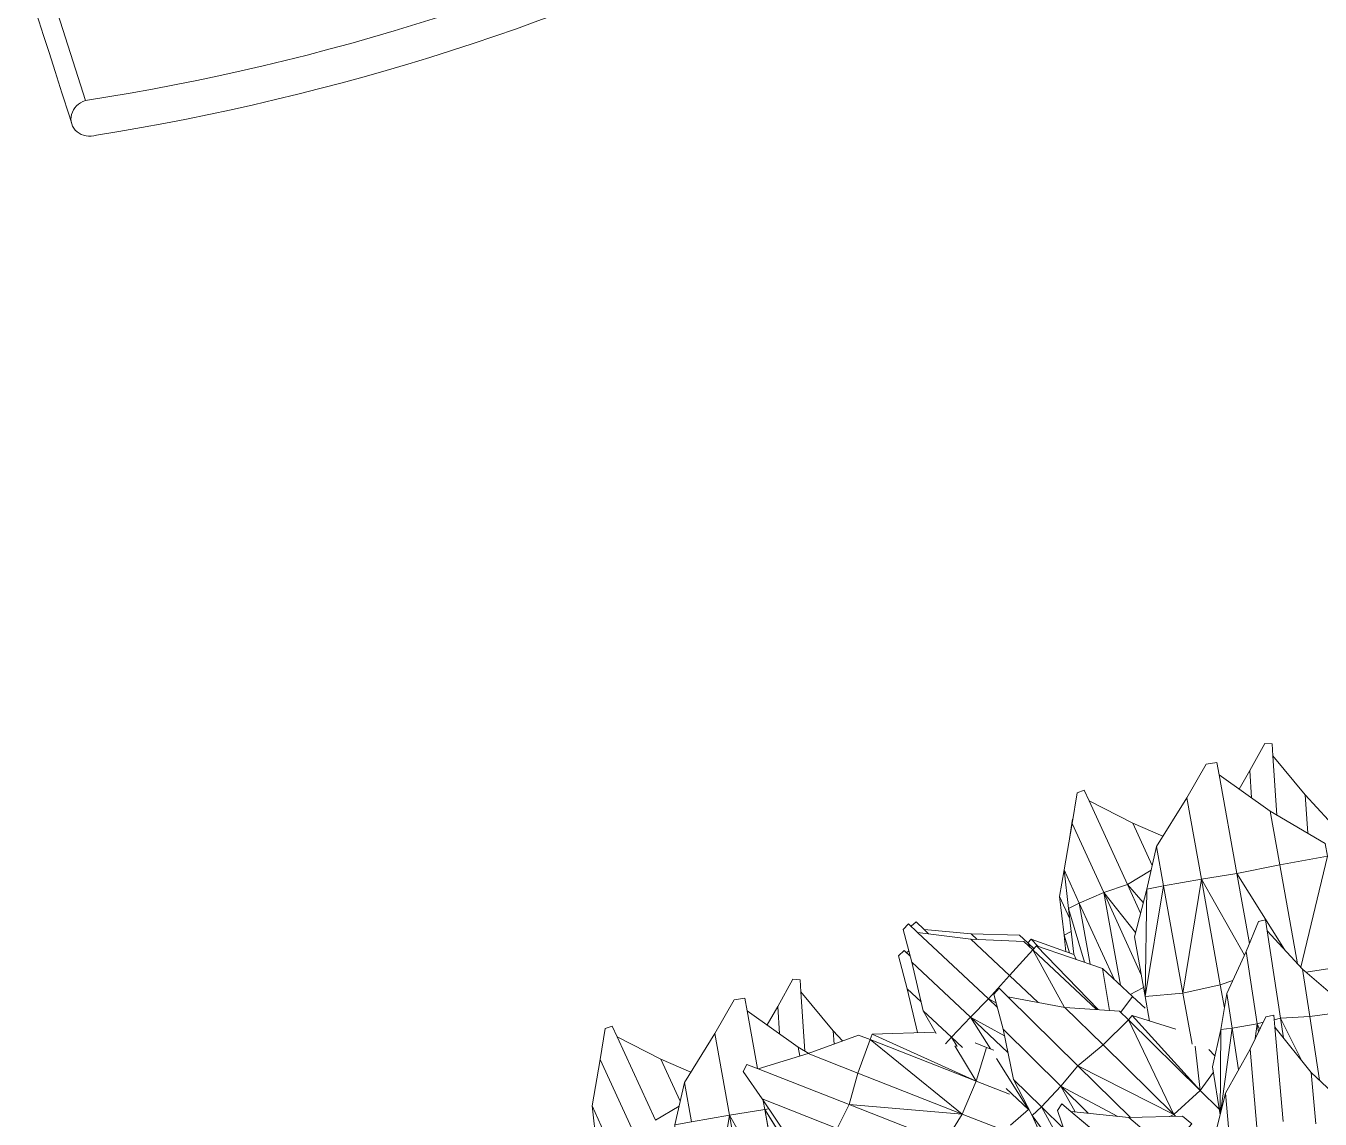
# Model space of a CAD drawing. Header units: inches. Extents: x 1 to 4284, y -575 to 745.
# Drawn here: x 2959.65 to 2992.27, y 336.78 to 364.33 of the extents above; entities that cross this region are included whole.
import ezdxf

# ---------------------------------------------------------------- set-up
doc = ezdxf.new("R2010")
doc.units = ezdxf.units.IN
doc.header["$MEASUREMENT"] = 0
doc.layers.add('I-FURN-PNLS', color=30, linetype='Continuous', lineweight=9)
doc.layers.add('Plant-hosta', color=7, linetype='Continuous', lineweight=9)

# ---------------------------------------------------------------- blocks, each defined once
blk = doc.blocks.new('Benching - 6_-0_ bench-2089822-New Construction - Tel_Data_Elec Plan')
at = {"layer": 'I-FURN-PNLS'}
blk.add_line((46.741, 50.89), (46.741, 54.751), dxfattribs=at)
at = {"layer": 'I-FURN-PNLS', "flags": 128}
blk.add_lwpolyline([(47.248, 51.396), (47.248, 51.426), (47.248, 51.517), (47.248, 51.668), (47.248, 51.88), (47.248, 52.152), (47.248, 52.483), (47.248, 52.872), (47.248, 53.32), (47.248, 53.826), (47.248, 54.389), (47.248, 55.007), (47.248, 55.208)], dxfattribs=at)
at = {"layer": 'I-FURN-PNLS'}
for centre, major_axis, start_param, end_param in [((37.705, 7.694), (54.092, 0), 1.402966, 1.74368), ((37.705, 7.694), (53.092, 0), 1.399774, 1.74371), ((46.741, 55.208), (-0.507, 0), 1.570796, 4.712389)]:
    blk.add_ellipse(centre, major_axis=major_axis, ratio=0.899459, start_param=start_param, end_param=end_param, dxfattribs=at)
blk = doc.blocks.new('Untitled_dwg-V13-New Construction - Tel_Data_Elec Plan')
at = {"layer": 'Plant-hosta'}
for p, q in [((1.503, 14.069), (1.549, 14.375)), ((1.549, 14.375), (1.75, 14.363)), ((1.75, 14.363), (2.027, 13.779)), ((1.503, 14.069), (0.539, 13.167)), ((0.539, 13.167), (1.503, 14.069)), ((1.344, 13.018), (1.503, 14.069)), ((-0.502, 12.303), (0.539, 13.167)), ((0.389, 12.176), (0.539, 13.167)), ((-0.502, 12.303), (-0.549, 11.992)), ((-5.189, 11.83), (-5.352, 11.749)), ((-5.25, 11.488), (-5.352, 11.749)), ((-5.189, 11.83), (-4.728, 11.512)), ((-4.584, 11.877), (-4.838, 11.233)), ((-4.584, 11.877), (-4.345, 11.933)), ((-4.345, 11.933), (-4.254, 11.627)), ((-1.68, 10.437), (-0.688, 12.014)), ((-0.824, 10.676), (-0.688, 12.014)), ((-0.724, 10.835), (-0.549, 11.992)), ((-0.724, 10.835), (-0.549, 11.992)), ((-0.549, 11.992), (-0.688, 12.014)), ((-0.549, 11.992), (-0.688, 12.014)), ((-0.439, 11.289), (-0.549, 11.992)), ((0.047, 11.892), (-0.549, 11.992)), ((-0.439, 11.289), (-0.549, 11.992)), ((3.83, 11.472), (3.95, 11.75)), ((3.95, 11.75), (4.127, 11.678)), ((-5.25, 11.488), (-5.596, 10.349)), ((-5.596, 10.349), (-5.25, 11.488)), ((-4.997, 10.843), (-5.25, 11.488)), ((-4.254, 11.627), (-3.005, 10.782)), ((-4.159, 11.31), (-4.254, 11.627)), ((-3.005, 10.782), (-4.254, 11.627)), ((3.13, 11.059), (3.83, 11.472)), ((3.37, 10.414), (3.83, 11.472)), ((4.226, 11.024), (4.127, 11.678)), ((-4.942, 10.973), (-5.381, 9.922)), ((-4.942, 10.973), (-5.381, 9.922)), ((-2.063, 10.262), (-3.005, 10.782)), ((-2.87, 10.33), (-3.005, 10.782)), ((5.664, 10.566), (6.348, 10.892)), ((6.348, 10.892), (6.496, 10.786)), ((6.353, 10.545), (6.496, 10.786)), ((-1.892, 10.495), (-2.093, 10.484)), ((-2.051, 10.175), (-2.093, 10.484)), ((-1.892, 10.495), (-1.349, 9.82)), ((-1.706, 10.264), (-1.68, 10.437)), ((-1.347, 9.829), (-1.68, 10.437)), ((5.664, 10.566), (4.633, 10.088)), ((5.664, 10.566), (4.633, 10.088)), ((5.664, 10.566), (5.06, 9.546)), ((5.06, 9.546), (5.664, 10.566)), ((6.026, 9.991), (6.353, 10.545)), ((6.353, 10.545), (6.404, 10.171)), ((-5.596, 10.349), (-5.791, 9.821)), ((-5.596, 10.349), (-5.791, 9.821)), ((-5.596, 10.349), (-5.425, 9.911)), ((-5.425, 9.911), (-5.596, 10.349)), ((-2.051, 10.175), (-2.175, 9.921)), ((-2.175, 9.921), (-2.051, 10.175)), ((-2.002, 9.826), (-2.051, 10.175)), ((-8.511, 9.569), (-8.368, 9.539)), ((-8.511, 9.569), (-8.368, 9.539)), ((-7.968, 9.319), (-8.368, 9.539)), ((-8.368, 9.539), (-8.157, 9.315)), ((-7.735, 8.788), (-7.699, 8.823)), ((-7.735, 8.788), (-7.699, 8.823)), ((-7.574, 8.699), (-7.692, 8.823)), ((-7.574, 8.699), (-7.692, 8.823)), ((-7.138, 8.476), (-7.69, 8.823)), ((-7.69, 8.823), (-7.138, 8.476)), ((-7.152, 8.795), (-7.198, 8.832)), ((-7.152, 8.795), (-7.198, 8.832)), ((6.842, 8.832), (7.916, 9.096)), ((6.842, 8.832), (7.916, 9.096)), ((6.983, 8.196), (8.051, 9.098)), ((8.051, 9.098), (6.983, 8.196)), ((7.151, 8.237), (8.187, 9.029)), ((7.732, 8.38), (8.187, 9.029)), ((7.732, 8.38), (8.187, 9.029)), ((8.187, 9.029), (8.134, 9.1)), ((8.282, 9.102), (8.187, 9.029)), ((8.282, 9.102), (8.187, 9.029)), ((8.586, 8.49), (8.187, 9.029)), ((8.187, 9.029), (8.586, 8.49)), ((9.116, 8.607), (9.786, 9.119)), ((9.682, 9.127), (9.786, 9.119)), ((9.913, 9.117), (9.786, 9.119)), ((9.786, 9.119), (9.913, 9.117)), ((6.723, 1.536), (7.038, 1.506)), ((6.723, 1.536), (7.038, 1.506)), ((-12.059, 0.675), (-12.218, 0.632)), ((-13.234, -0.001), (-12.218, 0.632)), ((-13.234, -0.001), (-12.218, 0.632)), ((-12.218, 0.632), (-12.05, 0.624)), ((0.488, 0.178), (0.535, 0.288)), ((0.535, 0.288), (0.488, 0.178)), ((0.921, -0.026), (1.055, 0.01)), ((0.921, -0.026), (1.055, 0.01)), ((-13.234, -0.001), (-12.216, -0.047)), ((-12.216, -0.047), (-13.234, -0.001)), ((0.836, -0.382), (0.87, -0.578)), ((0.87, -0.578), (0.836, -0.382)), ((1.167, -0.942), (1.119, -0.955)), ((1.174, -0.986), (1.027, -1.093)), ((1.027, -1.093), (1.174, -0.986)), ((-0.565, -1.361), (-0.597, -1.431)), ((-0.597, -1.431), (-0.565, -1.361)), ((1.04, -1.624), (1.028, -1.581)), ((1.028, -1.581), (1.04, -1.624)), ((11.257, -5.082), (11.118, -4.807)), ((11.257, -5.082), (11.118, -4.807)), ((-3.408, -5.968), (-3.426, -5.728)), ((-3.229, -5.658), (-3.408, -5.968)), ((-3.569, -6.017), (-3.633, -6.427)), ((-3.633, -6.427), (-3.569, -6.017)), ((-3.407, -6.059), (-3.408, -5.968)), ((-3.407, -6.059), (-3.408, -5.968)), ((-5.562, -11.639), (-5.693, -10.512)), ((-5.562, -11.639), (-5.693, -10.512)), ((-5.345, -11.209), (-5.562, -11.639)), ((-1.386, -11.558), (-1.485, -11.15)), ((-1.386, -11.558), (-1.485, -11.15)), ((-1.414, -11.09), (-1.386, -11.558)), ((-5.483, -12.491), (-5.562, -11.639)), ((-1.386, -11.558), (-1.162, -12.514)), ((-1.186, -11.584), (-1.386, -11.558)), ((-1.112, -11.891), (-1.162, -12.514)), ((-5.307, -12.574), (-5.211, -12.385)), ((-5.483, -12.491), (-5.307, -12.574)), ((-5.269, -12.498), (-5.198, -12.526)), ((-5.269, -12.498), (-5.198, -12.526)), ((-0.824, -13.101), (-1.162, -12.514)), ((-0.824, -13.101), (-1.162, -12.514)), ((-0.184, -14.229), (-0.483, -13.698)), ((-0.483, -13.698), (-0.184, -14.229))]:
    blk.add_line(p, q, dxfattribs=at)
at = {"layer": 'Plant-hosta', "flags": 128}
for points in [[(2.027, 13.779), (1.75, 14.363), (1.549, 14.375), (1.503, 14.069), (1.344, 13.018)], [(0.389, 12.176), (0.539, 13.167), (-0.502, 12.303)], [(-0.502, 12.303), (-0.549, 11.992), (0.047, 11.892)], [(-4.997, 10.843), (-5.25, 11.488), (-5.352, 11.749), (-5.189, 11.83), (-4.728, 11.512)], [(-4.159, 11.31), (-4.254, 11.627), (-4.345, 11.933), (-4.584, 11.877), (-4.838, 11.233)], [(-1.68, 10.437), (-0.688, 12.014), (-0.824, 10.676)], [(4.226, 11.024), (4.127, 11.678), (3.95, 11.75), (3.83, 11.472)], [(3.13, 11.059), (3.83, 11.472), (3.37, 10.414)], [(-2.87, 10.33), (-3.005, 10.782), (-2.063, 10.262)], [(5.664, 10.566), (6.348, 10.892), (6.496, 10.786), (6.353, 10.545)], [(-1.349, 9.82), (-1.892, 10.495), (-2.093, 10.484), (-2.051, 10.175), (-2.002, 9.826)], [(-1.706, 10.264), (-1.68, 10.437), (-1.347, 9.829)], [(6.404, 10.171), (6.353, 10.545), (6.026, 9.991)], [(-8.157, 9.315), (-8.368, 9.539), (-7.968, 9.319)], [(7.151, 8.237), (8.187, 9.029), (8.134, 9.1)], [(9.116, 8.607), (9.786, 9.119), (9.682, 9.127)], [(-12.05, 0.624), (-12.218, 0.632), (-12.059, 0.675)], [(-3.229, -5.658), (-3.408, -5.968), (-3.426, -5.728)], [(-5.345, -11.209), (-5.562, -11.639), (-5.483, -12.491), (-5.307, -12.574), (-5.211, -12.385)], [(-1.414, -11.09), (-1.386, -11.558), (-1.186, -11.584)], [(-1.112, -11.891), (-1.162, -12.514), (-1.386, -11.558)]]:
    blk.add_lwpolyline(points, dxfattribs=at)
blk = doc.blocks.new('Untitled_dwg-V37-New Construction - Tel_Data_Elec Plan')
at = {"layer": 'Plant-hosta'}
for p, q in [((2.95, -5.591), (2.614, -4.337)), ((2.614, -4.337), (2.95, -5.591)), ((2.95, -5.591), (3.557, -4.378)), ((2.95, -5.591), (3.557, -4.378)), ((-1.885, -4.67), (-3.08, -6.738)), ((1.698, -6.666), (1.187, -4.761)), ((1.857, -4.672), (2.475, -6.979)), ((-3.475, -5.065), (-4.033, -6.975)), ((-1.113, -4.969), (-1.762, -6.093)), ((0.737, -5.838), (0.189, -5.025)), ((0.737, -5.838), (0.491, -4.921)), ((-3.458, -5.302), (-3.738, -7.099)), ((-3.738, -7.099), (-3.458, -5.302)), ((-0.475, -5.664), (-0.323, -5.4)), ((0.161, -6.121), (0.45, -5.513)), ((0.422, -5.372), (0.662, -6.576)), ((0.662, -6.576), (0.422, -5.372)), ((0.429, -5.381), (1.175, -7.387)), ((0.448, -5.41), (1.454, -7.319)), ((1.454, -7.319), (0.448, -5.41)), ((3.079, -5.332), (3.396, -6.924)), ((-0.672, -5.778), (-2.52, -7.758)), ((-0.475, -5.664), (-1.762, -6.093)), ((-0.672, -5.778), (-1.746, -8.036)), ((-0.672, -5.778), (-0.927, -8.41)), ((-0.672, -5.778), (-0.927, -8.41)), ((-0.672, -5.778), (-0.781, -5.766)), ((-0.645, -5.721), (-0.672, -5.778)), ((0.161, -6.121), (-0.672, -5.778)), ((1.698, -6.666), (0.737, -5.838)), ((1.698, -6.666), (0.737, -5.838)), ((2.475, -6.979), (2.95, -5.591)), ((2.95, -5.591), (2.475, -6.979)), ((-3.967, -6.108), (-5.673, -7.612)), ((-4.033, -6.975), (-3.952, -5.911)), ((-3.391, -6.876), (-3.408, -5.968)), ((-3.08, -6.738), (-1.762, -6.093)), ((-1.762, -6.093), (-3.08, -6.738)), ((-1.722, -6.08), (-2.52, -7.758)), ((0.161, -6.121), (-0.927, -8.41)), ((0.161, -6.121), (-0.806, -8.482)), ((0.161, -6.121), (0.634, -6.438)), ((0.161, -6.121), (0.425, -7.216)), ((0.634, -6.438), (0.161, -6.121)), ((2.817, -5.98), (2.688, -7.14)), ((-3.4, -6.388), (-3.738, -7.099)), ((-3.4, -6.388), (-3.738, -7.099)), ((-2.014, -6.216), (-3.101, -7.42)), ((-2.014, -6.216), (-3.101, -7.42)), ((1.247, -6.278), (1.454, -7.319)), ((1.454, -7.319), (1.247, -6.278)), ((-3.23, -6.999), (-3.08, -6.738)), ((-3.101, -7.42), (-2.685, -6.545)), ((-3.101, -7.42), (-2.685, -6.545)), ((-3.101, -7.42), (-2.979, -6.689)), ((-2.979, -6.689), (-3.101, -7.42)), ((1.175, -7.387), (0.662, -6.576)), ((1.175, -7.387), (0.662, -6.576)), ((0.812, -6.814), (0.717, -7.013)), ((0.717, -7.013), (0.812, -6.814)), ((1.698, -6.666), (2.352, -7.296)), ((2.589, -6.644), (2.688, -7.14)), ((4.188, -6.754), (3.396, -6.924)), ((4.188, -6.754), (3.396, -6.924)), ((-6.327, -7.097), (-8.27, -8.811)), ((-6.327, -7.097), (-8.27, -8.811)), ((-5.673, -7.612), (-6.327, -7.097)), ((-4.066, -7.147), (-4.629, -6.938)), ((-4.629, -6.938), (-4.066, -7.147)), ((-4.066, -7.147), (-4.415, -7.837)), ((-4.387, -8.629), (-4.066, -7.147)), ((-4.033, -6.975), (-4.161, -7.988)), ((-3.738, -7.099), (-4.161, -7.988)), ((-3.738, -7.099), (-4.033, -6.975)), ((-3.101, -7.42), (-3.738, -7.099)), ((-3.101, -7.42), (-3.738, -7.099)), ((-3.391, -6.876), (-3.23, -6.999)), ((2.087, -7.208), (1.916, -6.877)), ((2.087, -7.208), (2.046, -7.001)), ((2.101, -7.055), (2.087, -7.208)), ((2.475, -6.979), (2.553, -7.269)), ((2.688, -7.14), (2.523, -7.158)), ((2.688, -7.14), (2.523, -7.158)), ((2.688, -7.14), (3.396, -6.924)), ((2.688, -7.14), (3.122, -9.325)), ((3.632, -8.112), (3.396, -6.924)), ((3.632, -8.112), (4.243, -7.033)), ((-3.101, -7.42), (-3.979, -9.267)), ((-2.52, -7.758), (-3.101, -7.42)), ((0.591, -8.575), (0.367, -7.284)), ((1.454, -7.319), (1.175, -7.387)), ((1.626, -8.187), (1.175, -7.387)), ((2.087, -7.208), (1.454, -7.319)), ((1.626, -8.187), (1.454, -7.319)), ((2.242, -7.19), (2.087, -7.208)), ((2.445, -9.013), (2.087, -7.208)), ((2.352, -7.296), (2.553, -7.269)), ((-5.673, -7.612), (-8.27, -8.811)), ((-5.673, -7.612), (-7.796, -9.484)), ((-5.673, -7.612), (-7.212, -10.169)), ((-5.059, -8.271), (-5.673, -7.612)), ((-5.059, -8.271), (-4.383, -7.675)), ((-4.383, -7.675), (-5.059, -8.271)), ((-2.52, -7.758), (-3.583, -9.994)), ((-2.52, -7.758), (-1.746, -8.036)), ((0.112, -7.78), (-0.806, -8.482)), ((3.691, -8.008), (4.712, -7.801)), ((4.712, -7.801), (3.691, -8.008)), ((-3.979, -9.267), (-4.161, -7.988)), ((-3.979, -9.267), (-4.161, -7.988)), ((-1.746, -8.036), (-2.324, -9.251)), ((-1.746, -8.036), (-0.927, -8.41)), ((1.448, -7.871), (1.548, -8.451)), ((1.548, -8.451), (1.448, -7.871)), ((3.122, -9.325), (3.632, -8.112)), ((3.632, -8.112), (3.122, -9.325)), ((-10.285, -9.695), (-8.758, -8.349)), ((-10.285, -9.695), (-9.978, -8.473)), ((-10.285, -9.695), (-9.978, -8.473)), ((-8.27, -8.811), (-8.758, -8.349)), ((-5.059, -8.271), (-7.212, -10.169)), ((-5.059, -8.271), (-7.119, -10.275)), ((-5.059, -8.271), (-5.263, -9.291)), ((-5.263, -9.291), (-5.059, -8.271)), ((-5.059, -8.271), (-4.524, -8.98)), ((-5.059, -8.271), (-4.524, -8.98)), ((-1.063, -8.695), (-0.927, -8.41)), ((-1.063, -8.695), (-0.927, -8.41)), ((-0.927, -8.41), (-0.806, -8.482)), ((-0.927, -8.41), (-0.806, -8.482)), ((-0.331, -8.816), (-0.438, -8.2)), ((0.591, -8.575), (1.548, -8.451)), ((1.882, -8.445), (1.548, -8.451)), ((1.548, -8.451), (1.882, -8.445)), ((2.009, -11.109), (1.548, -8.451)), ((2.445, -9.013), (1.626, -8.187)), ((2.445, -9.013), (1.626, -8.187)), ((3.56, -8.282), (3.992, -10.773)), ((3.992, -10.773), (3.56, -8.282)), ((3.606, -8.174), (5.192, -10.57)), ((3.606, -8.174), (5.192, -10.57)), ((-4.647, -9.831), (-4.063, -8.676)), ((-4.647, -9.831), (-4.063, -8.676)), ((-1.063, -8.695), (-2.324, -9.251)), ((-1.292, -8.796), (-1.099, -9.851)), ((-1.044, -8.655), (-0.63, -8.923)), ((-0.63, -8.923), (-0.436, -8.54)), ((0.591, -8.575), (-0.331, -8.816)), ((2.009, -11.109), (0.591, -8.575)), ((0.591, -8.575), (1.059, -11.279)), ((1.059, -11.279), (0.591, -8.575)), ((3.371, -8.733), (2.898, -10.938)), ((-8.27, -8.811), (-10.118, -10.44)), ((-8.27, -8.811), (-7.796, -9.484)), ((-4.524, -8.98), (-4.755, -9.184)), ((-4.524, -8.98), (-4.755, -9.184)), ((-4.647, -9.831), (-4.448, -8.913)), ((-4.448, -8.913), (-4.647, -9.831)), ((-4.003, -9.102), (-4.647, -9.831)), ((-4.003, -9.102), (-4.647, -9.831)), ((-4.524, -8.98), (-4.379, -8.852)), ((-4.524, -8.98), (-4.379, -8.852)), ((-1.596, -8.93), (-2.586, -10.887)), ((-1.596, -8.93), (-2.586, -10.887)), ((-1.559, -8.914), (-2.466, -10.953)), ((-0.63, -8.923), (-1.099, -9.851)), ((-0.313, -9.041), (-0.667, -8.998)), ((-0.313, -9.041), (-0.667, -8.998)), ((-0.331, -8.816), (-0.069, -10.326)), ((-0.331, -8.816), (1.059, -11.279)), ((-0.331, -8.816), (0.634, -11.348)), ((1.059, -11.279), (-0.331, -8.816)), ((2.377, -8.945), (2.009, -11.109)), ((2.377, -8.945), (2.009, -11.109)), ((2.445, -9.013), (2.996, -9.621)), ((-5.267, -9.523), (-5.464, -9.42)), ((-5.464, -9.42), (-5.267, -9.523)), ((-5.098, -9.187), (-5.267, -9.523)), ((-5.267, -9.523), (-5.098, -9.187)), ((-5.211, -9.258), (-5.267, -9.523)), ((-5.267, -9.523), (-5.211, -9.258)), ((-3.891, -10.174), (-3.979, -9.267)), ((-3.583, -9.994), (-2.324, -9.251)), ((-2.324, -9.251), (-3.583, -9.994)), ((-2.331, -9.255), (-2.586, -10.887)), ((-2.586, -10.887), (-2.331, -9.255)), ((-0.418, -11.634), (-0.82, -9.3)), ((-0.418, -11.634), (-0.236, -9.368)), ((2.593, -9.176), (2.898, -10.938)), ((3.122, -9.325), (3.176, -9.6)), ((-10.285, -9.695), (-10.497, -10.507)), ((-7.796, -9.484), (-8.8, -10.369)), ((-7.796, -9.484), (-7.212, -10.169)), ((-7.212, -10.169), (-7.796, -9.484)), ((-5.267, -9.523), (-5.707, -10.393)), ((-5.601, -9.742), (-5.707, -10.393)), ((-4.647, -9.831), (-5.267, -9.523)), ((-4.647, -9.831), (-5.267, -9.523)), ((-2.912, -9.598), (-3.363, -10.489)), ((-2.912, -9.598), (-3.363, -10.489)), ((-0.919, -9.495), (-1.088, -11.597)), ((-0.919, -9.495), (-1.088, -11.597)), ((2.996, -9.621), (3.176, -9.6)), ((-5.623, -9.793), (-7.119, -10.275)), ((-4.647, -9.831), (-5.562, -11.639)), ((-4.06, -10.109), (-5.168, -12.299)), ((-4.06, -10.109), (-4.647, -9.831)), ((-3.924, -9.839), (-4.06, -10.109)), ((-4.06, -10.109), (-3.924, -9.839)), ((-3.913, -9.953), (-4.06, -10.109)), ((-3.913, -9.953), (-4.06, -10.109)), ((-4.06, -10.109), (-3.363, -10.489)), ((-3.363, -10.489), (-4.06, -10.109)), ((-3.717, -10.275), (-3.583, -9.994)), ((-1.099, -9.851), (-2.466, -10.953)), ((-1.353, -10.056), (-1.088, -11.597)), ((-1.088, -11.597), (-1.353, -10.056)), ((-10.118, -10.44), (-8.8, -10.369)), ((-8.8, -10.369), (-10.118, -10.44)), ((-7.447, -10.376), (-8.8, -10.369)), ((-7.447, -10.376), (-7.212, -10.169)), ((-7.447, -10.376), (-7.212, -10.169)), ((-7.212, -10.169), (-7.119, -10.275)), ((-7.212, -10.169), (-7.119, -10.275)), ((-5.562, -11.639), (-5.707, -10.393)), ((-5.562, -11.639), (-5.707, -10.393)), ((-3.891, -10.174), (-3.717, -10.275)), ((-1.656, -10.425), (-2.533, -11.156)), ((-1.645, -10.291), (-1.657, -10.439)), ((-1.657, -10.439), (-1.645, -10.291)), ((-1.469, -10.15), (-1.386, -11.558)), ((-0.005, -10.42), (-0.418, -11.634)), ((0.634, -11.348), (-0.069, -10.326)), ((0.634, -11.348), (-0.069, -10.326)), ((-10.351, -10.646), (-10.497, -10.507)), ((-10.351, -10.646), (-10.118, -10.44)), ((-3.363, -10.489), (-3.965, -11.679)), ((-3.363, -10.489), (-2.586, -10.887)), ((-1.386, -11.558), (-1.657, -10.439)), ((-1.386, -11.558), (-1.657, -10.439)), ((5.192, -10.57), (3.992, -10.773)), ((-2.727, -11.166), (-2.586, -10.887)), ((-2.727, -11.166), (-2.586, -10.887)), ((-2.55, -10.906), (-2.647, -11.099)), ((-2.55, -10.906), (-2.647, -11.099)), ((-2.625, -10.965), (-2.647, -11.099)), ((-2.625, -10.965), (-2.647, -11.099)), ((-2.586, -10.887), (-2.466, -10.953)), ((-2.586, -10.887), (-2.466, -10.953)), ((-2.431, -10.925), (-2.533, -11.156)), ((0.278, -10.831), (0.214, -11.627)), ((0.214, -11.627), (0.278, -10.831)), ((0.435, -11.059), (0.214, -11.627)), ((2.898, -10.938), (2.009, -11.109)), ((2.898, -10.938), (2.009, -11.109)), ((2.898, -10.938), (3.992, -10.773)), ((2.898, -10.938), (3.992, -10.773)), ((2.898, -10.938), (3.33, -13.43)), ((4.227, -12.128), (3.992, -10.773)), ((4.227, -12.128), (5.247, -10.888)), ((5.194, -12.213), (5.697, -11.011)), ((-2.727, -11.166), (-3.965, -11.679)), ((-2.774, -11.353), (-3.908, -11.804)), ((-2.774, -11.353), (-2.647, -11.099)), ((-2.774, -11.353), (-2.647, -11.099)), ((-2.647, -11.099), (-2.533, -11.156)), ((-2.647, -11.099), (-2.533, -11.156)), ((1.059, -11.279), (0.634, -11.348)), ((1.231, -12.269), (0.634, -11.348)), ((2.009, -11.109), (1.059, -11.279)), ((2.009, -11.109), (1.059, -11.279)), ((1.231, -12.269), (1.059, -11.279)), ((2.366, -13.167), (2.009, -11.109)), ((5.194, -12.213), (4.924, -11.281)), ((-5.483, -12.491), (-5.562, -11.639)), ((-5.168, -12.299), (-3.965, -11.679)), ((-3.965, -11.679), (-5.168, -12.299)), ((-3.814, -11.617), (-3.908, -11.804)), ((-1.386, -11.558), (-1.162, -12.514)), ((-1.088, -11.597), (-1.386, -11.558)), ((-1.088, -11.597), (-1.162, -12.514)), ((-0.418, -11.634), (-1.088, -11.597)), ((-0.418, -11.634), (-0.571, -13.541)), ((0.214, -11.627), (-0.418, -11.634)), ((0.214, -11.627), (0.028, -13.936)), ((0.214, -11.627), (0.9, -11.759)), ((0.9, -11.759), (0.214, -11.627)), ((-4.987, -12.309), (-3.908, -11.804)), ((-3.908, -11.804), (-4.987, -12.309)), ((0.967, -11.862), (0.873, -13.028)), ((4.352, -11.977), (4.769, -13.415)), ((-5.307, -12.574), (-5.168, -12.299)), ((-5.112, -12.559), (-4.987, -12.309)), ((-4.917, -12.17), (-4.987, -12.309)), ((2.366, -13.167), (1.231, -12.269)), ((2.366, -13.167), (1.231, -12.269)), ((3.33, -13.43), (4.227, -12.128)), ((4.227, -12.128), (3.33, -13.43)), ((4.769, -13.415), (5.194, -12.213)), ((5.194, -12.213), (4.769, -13.415)), ((-5.483, -12.491), (-5.307, -12.574)), ((-5.269, -12.498), (-5.112, -12.559)), ((-0.571, -13.541), (-1.162, -12.514)), ((-0.571, -13.541), (-1.162, -12.514)), ((1.469, -12.458), (0.873, -13.028)), ((4.093, -13.268), (3.9, -12.603)), ((3.9, -12.603), (4.093, -13.268)), ((0.028, -13.936), (0.873, -13.028)), ((0.873, -13.028), (0.028, -13.936)), ((4.093, -13.268), (3.682, -12.92)), ((4.093, -13.268), (3.682, -12.92)), ((2.366, -13.167), (3.118, -13.795)), ((4.093, -13.268), (4.685, -13.779)), ((-0.184, -14.229), (-0.571, -13.541)), ((3.33, -13.43), (3.384, -13.744)), ((4.769, -13.415), (4.853, -13.704)), ((0.005, -14.227), (0.028, -13.936)), ((3.118, -13.795), (3.384, -13.744)), ((4.685, -13.779), (4.853, -13.704)), ((-0.184, -14.229), (0.005, -14.227))]:
    blk.add_line(p, q, dxfattribs=at)
at = {"layer": 'Plant-hosta', "flags": 128}
for points in [[(-1.885, -4.67), (-3.08, -6.738), (-3.23, -6.999), (-3.391, -6.876), (-3.408, -5.968)], [(1.187, -4.761), (1.698, -6.666), (2.352, -7.296), (2.553, -7.269), (2.475, -6.979), (1.857, -4.672)], [(-3.475, -5.065), (-4.033, -6.975), (-3.738, -7.099), (-4.161, -7.988), (-4.033, -6.975), (-3.952, -5.911)], [(0.491, -4.921), (0.737, -5.838), (0.189, -5.025)], [(0.45, -5.513), (0.161, -6.121), (0.425, -7.216)], [(0.429, -5.381), (1.175, -7.387), (1.454, -7.319), (1.626, -8.187), (1.175, -7.387)], [(2.688, -7.14), (3.396, -6.924), (3.079, -5.332)], [(-1.722, -6.08), (-2.52, -7.758), (-0.672, -5.778)], [(-1.746, -8.036), (-0.672, -5.778), (-0.781, -5.766)], [(0.161, -6.121), (-0.672, -5.778), (-0.645, -5.721)], [(-5.059, -8.271), (-5.673, -7.612), (-3.967, -6.108)], [(0.112, -7.78), (-0.806, -8.482), (0.161, -6.121), (-0.927, -8.41)], [(2.589, -6.644), (2.688, -7.14), (2.817, -5.98)], [(-8.27, -8.811), (-8.758, -8.349), (-10.285, -9.695), (-10.497, -10.507), (-10.351, -10.646), (-10.118, -10.44), (-8.27, -8.811), (-7.796, -9.484), (-5.673, -7.612), (-6.327, -7.097)], [(-4.415, -7.837), (-4.066, -7.147), (-4.387, -8.629)], [(2.101, -7.055), (2.087, -7.208), (1.454, -7.319)], [(1.916, -6.877), (2.087, -7.208), (2.046, -7.001)], [(2.445, -9.013), (2.996, -9.621), (3.176, -9.6), (3.122, -9.325), (2.688, -7.14)], [(3.396, -6.924), (3.632, -8.112), (4.243, -7.033)], [(-2.52, -7.758), (-3.101, -7.42), (-3.979, -9.267), (-3.891, -10.174), (-3.717, -10.275), (-3.583, -9.994), (-2.52, -7.758), (-1.746, -8.036)], [(0.367, -7.284), (0.591, -8.575), (1.548, -8.451)], [(2.242, -7.19), (2.087, -7.208), (2.445, -9.013)], [(-8.27, -8.811), (-5.673, -7.612), (-7.212, -10.169)], [(-0.927, -8.41), (-1.746, -8.036), (-2.324, -9.251), (-1.063, -8.695)], [(-5.623, -9.793), (-7.119, -10.275), (-5.059, -8.271), (-7.212, -10.169)], [(-0.438, -8.2), (-0.331, -8.816), (0.591, -8.575)], [(0.591, -8.575), (2.009, -11.109), (1.548, -8.451)], [(-0.63, -8.923), (-1.099, -9.851), (-1.292, -8.796)], [(-1.044, -8.655), (-0.63, -8.923), (-0.436, -8.54)], [(3.371, -8.733), (2.898, -10.938), (2.593, -9.176)], [(-1.099, -9.851), (-2.466, -10.953), (-1.559, -8.914)], [(-0.069, -10.326), (-0.331, -8.816), (0.634, -11.348), (1.059, -11.279), (1.231, -12.269), (0.634, -11.348)], [(-0.82, -9.3), (-0.418, -11.634), (-0.236, -9.368)], [(-7.796, -9.484), (-8.8, -10.369), (-7.447, -10.376)], [(-5.267, -9.523), (-5.707, -10.393), (-5.601, -9.742)], [(-1.656, -10.425), (-2.533, -11.156), (-2.431, -10.925)], [(-1.469, -10.15), (-1.386, -11.558), (-1.088, -11.597), (-1.162, -12.514), (-1.386, -11.558)], [(-0.005, -10.42), (-0.418, -11.634), (-1.088, -11.597)], [(-2.586, -10.887), (-3.363, -10.489), (-3.965, -11.679), (-2.727, -11.166)], [(0.435, -11.059), (0.214, -11.627), (-0.418, -11.634)], [(2.009, -11.109), (2.366, -13.167), (3.118, -13.795), (3.384, -13.744), (3.33, -13.43), (2.898, -10.938)], [(4.924, -11.281), (5.194, -12.213), (5.697, -11.011)], [(-3.814, -11.617), (-3.908, -11.804), (-2.774, -11.353)], [(-0.418, -11.634), (-0.571, -13.541), (-0.184, -14.229), (0.005, -14.227), (0.028, -13.936), (0.214, -11.627)], [(0.967, -11.862), (0.873, -13.028), (1.469, -12.458)], [(4.093, -13.268), (4.685, -13.779), (4.853, -13.704), (4.769, -13.415), (4.352, -11.977)], [(-5.269, -12.498), (-5.112, -12.559), (-4.987, -12.309), (-4.917, -12.17)]]:
    blk.add_lwpolyline(points, dxfattribs=at)
for points in [[(-0.475, -5.664), (-0.323, -5.4), (-1.113, -4.969), (-1.762, -6.093)], [(-4.06, -10.109), (-4.647, -9.831), (-5.562, -11.639), (-5.483, -12.491), (-5.307, -12.574), (-5.168, -12.299)], [(5.247, -10.888), (5.192, -10.57), (3.992, -10.773), (4.227, -12.128)]]:
    blk.add_lwpolyline(points, close=True, dxfattribs=at)
blk = doc.blocks.new('Untitled_dwg-V40-New Construction - Tel_Data_Elec Plan')
at = {"layer": 'Plant-hosta'}
for p, q in [((2.009, -11.109), (1.548, -8.451)), ((2.009, -11.109), (0.591, -8.575)), ((3.371, -8.733), (2.898, -10.938)), ((2.377, -8.945), (2.009, -11.109)), ((2.377, -8.945), (2.009, -11.109)), ((2.593, -9.176), (2.898, -10.938)), ((2.898, -10.938), (2.009, -11.109)), ((2.898, -10.938), (2.009, -11.109)), ((2.898, -10.938), (2.996, -10.923)), ((2.898, -10.938), (2.996, -10.923)), ((2.898, -10.938), (2.937, -11.161)), ((2.937, -11.161), (2.898, -10.938)), ((1.231, -12.269), (0.634, -11.348)), ((2.009, -11.109), (1.059, -11.279)), ((2.009, -11.109), (1.059, -11.279)), ((1.231, -12.269), (1.059, -11.279)), ((2.366, -13.167), (2.009, -11.109)), ((-1.386, -11.558), (-1.162, -12.514)), ((-1.088, -11.597), (-1.162, -12.514)), ((-0.418, -11.634), (-0.571, -13.541)), ((0.214, -11.627), (0.028, -13.936)), ((0.214, -11.627), (0.9, -11.759)), ((0.9, -11.759), (0.214, -11.627)), ((0.967, -11.862), (0.873, -13.028)), ((3.077, -11.97), (3.33, -13.43)), ((4.227, -12.128), (4.187, -11.899)), ((4.227, -12.128), (4.425, -11.887)), ((4.352, -11.977), (4.769, -13.415)), ((5.194, -12.213), (5.101, -11.891)), ((5.194, -12.213), (5.329, -11.892)), ((2.366, -13.167), (1.231, -12.269)), ((2.366, -13.167), (1.231, -12.269)), ((3.33, -13.43), (4.227, -12.128)), ((4.227, -12.128), (3.33, -13.43)), ((4.769, -13.415), (5.194, -12.213)), ((5.194, -12.213), (4.769, -13.415)), ((-0.571, -13.541), (-1.162, -12.514)), ((-0.571, -13.541), (-1.162, -12.514)), ((1.469, -12.458), (0.873, -13.028)), ((4.093, -13.268), (3.9, -12.603)), ((3.9, -12.603), (4.093, -13.268)), ((0.028, -13.936), (0.873, -13.028)), ((0.873, -13.028), (0.028, -13.936)), ((4.093, -13.268), (3.682, -12.92)), ((4.093, -13.268), (3.682, -12.92)), ((2.366, -13.167), (3.118, -13.795)), ((4.093, -13.268), (4.685, -13.779)), ((-0.184, -14.229), (-0.571, -13.541)), ((3.33, -13.43), (3.384, -13.744)), ((4.769, -13.415), (4.853, -13.704)), ((0.005, -14.227), (0.028, -13.936)), ((3.118, -13.795), (3.384, -13.744)), ((4.685, -13.779), (4.853, -13.704)), ((-0.184, -14.229), (0.005, -14.227))]:
    blk.add_line(p, q, dxfattribs=at)
at = {"layer": 'Plant-hosta', "flags": 128}
for points in [[(0.591, -8.575), (2.009, -11.109), (1.548, -8.451)], [(3.371, -8.733), (2.898, -10.938), (2.593, -9.176)], [(-0.069, -10.326), (-0.331, -8.816), (0.634, -11.348), (1.059, -11.279), (1.231, -12.269), (0.634, -11.348)], [(-1.469, -10.15), (-1.386, -11.558), (-1.088, -11.597), (-1.162, -12.514), (-1.386, -11.558)], [(2.009, -11.109), (2.366, -13.167), (3.118, -13.795), (3.384, -13.744), (3.33, -13.43), (3.077, -11.97)], [(-0.418, -11.634), (-0.571, -13.541), (-0.184, -14.229), (0.005, -14.227), (0.028, -13.936), (0.214, -11.627)], [(0.967, -11.862), (0.873, -13.028), (1.469, -12.458)], [(4.093, -13.268), (4.685, -13.779), (4.853, -13.704), (4.769, -13.415), (4.352, -11.977)], [(4.187, -11.899), (4.227, -12.128), (4.425, -11.887)], [(5.101, -11.891), (5.194, -12.213), (5.329, -11.892)]]:
    blk.add_lwpolyline(points, dxfattribs=at)

msp = doc.modelspace()

# ---------------------------------------------------------------- block references
at = {"layer": 'I-FURN-PNLS', "rotation": 197.646905674493}
msp.add_blockref('Benching - 6_-0_ bench-2089822-New Construction - Tel_Data_Elec Plan', (2989.099, 428.789), dxfattribs=at)
at = {"layer": 'Plant-hosta', "extrusion": (0, 0, -1), "zscale": -0.9999999999999999, "rotation": 160.0000000000005}
for name, p in [('Untitled_dwg-V37-New Construction - Tel_Data_Elec Plan', (-2991.185, 331.7)), ('Untitled_dwg-V13-New Construction - Tel_Data_Elec Plan', (-2991.07, 331.033)), ('Untitled_dwg-V40-New Construction - Tel_Data_Elec Plan', (-2979.292, 325.756))]:
    msp.add_blockref(name, p, dxfattribs=at)

doc.saveas('drawing.dxf')
